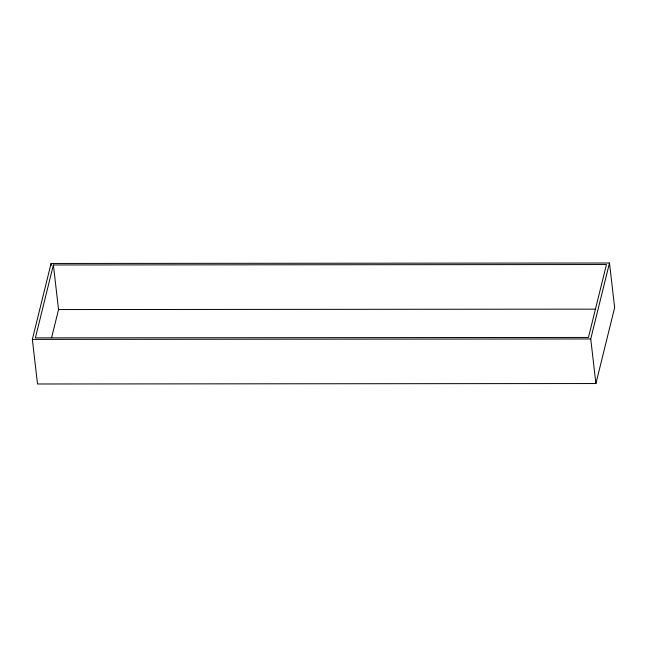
<?xml version="1.0" encoding="UTF-8"?>
<svg xmlns="http://www.w3.org/2000/svg" width="647" height="647" viewBox="0 0 647 647"><rect width="100%" height="100%" fill="white"/><g stroke="black" fill="none" stroke-linecap="round" stroke-linejoin="round"><path stroke-width="0.97" d="M32.35 339.4L51.097 263.458L609.49 263.014L614.65 307.6L595.903 383.542L37.51 383.986L32.35 339.4L590.743 338.955L609.49 263.014M53.386 264.971L35.383 337.88L588.455 337.443L606.457 264.534L53.386 264.971L58.545 309.557L51.582 337.75M58.545 309.557L595.466 309.137M590.743 338.955L595.903 383.542M51.097 263.458L51.331 265.44"/></g></svg>
